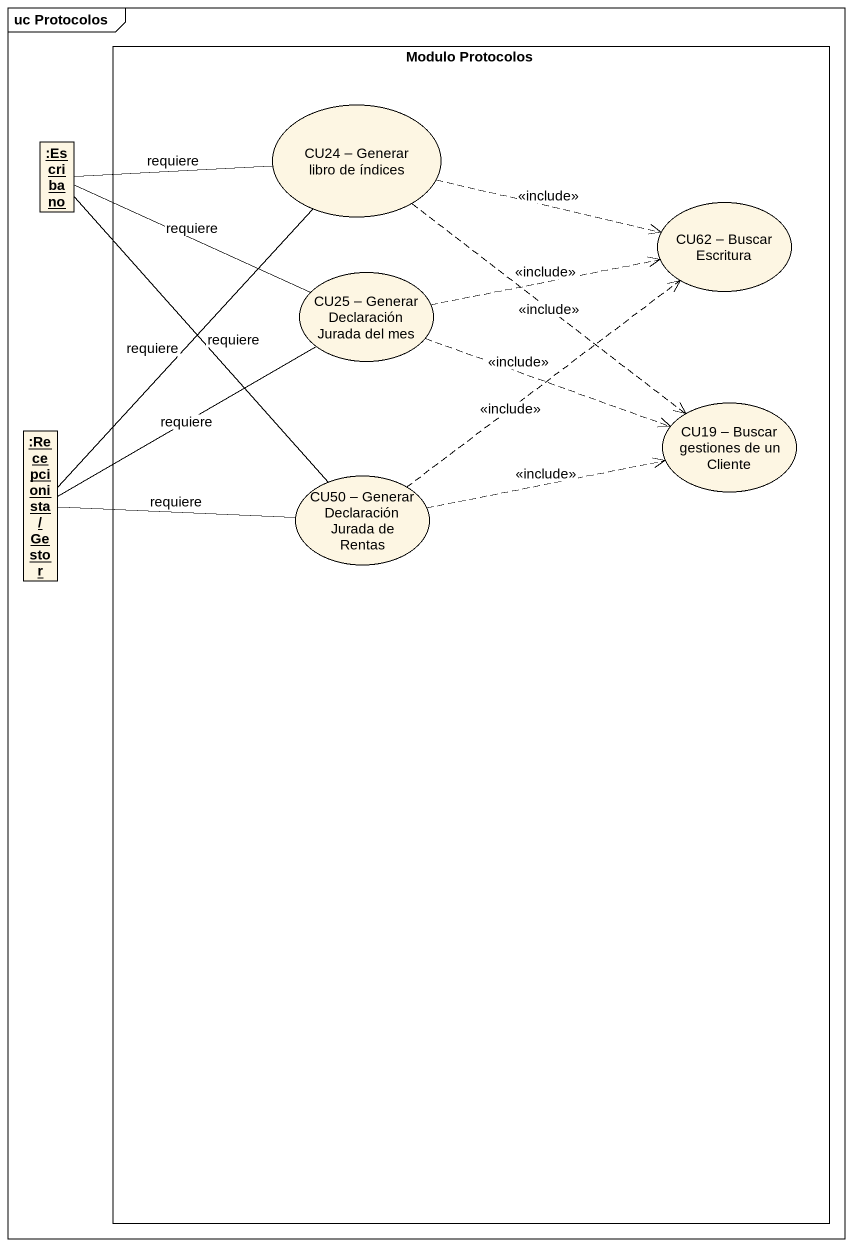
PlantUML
@startuml
mainframe uc Protocolos
allowmixing
hide circle
hide empty members
rectangle "Modulo Protocolos" as Modulo_Protocolos {
  usecase "CU24 – Generar libro de índices" as CU24_Generar_libro_de
  usecase "CU62 – Buscar Escritura" as CU62_Buscar_Escritura
  usecase "CU25 – Generar Declaración Jurada del mes" as CU25_Generar_Declaración
  usecase "CU19 – Buscar gestiones de un Cliente" as CU19_Buscar_gestiones_de_un
  usecase "CU50 – Generar Declaración Jurada de Rentas" as CU50_Generar_Declaración
}
object ":Escribano" as Escribano
object ":Recepcionista / Gestor" as Recepcionista_Gestor
CU24_Generar_libro_de .right.> CU62_Buscar_Escritura : <<include>>
CU24_Generar_libro_de ..> CU19_Buscar_gestiones_de_un : <<include>>
Escribano -right- CU24_Generar_libro_de : requiere
Escribano -right- CU25_Generar_Declaración : requiere
Escribano -- CU50_Generar_Declaración : requiere
CU25_Generar_Declaración .right.> CU62_Buscar_Escritura : <<include>>
CU25_Generar_Declaración .right.> CU19_Buscar_gestiones_de_un : <<include>>
Recepcionista_Gestor -up- CU24_Generar_libro_de : requiere
Recepcionista_Gestor -right- CU25_Generar_Declaración : requiere
Recepcionista_Gestor -right- CU50_Generar_Declaración : requiere
CU50_Generar_Declaración .up.> CU62_Buscar_Escritura : <<include>>
CU50_Generar_Declaración .right.> CU19_Buscar_gestiones_de_un : <<include>>
@enduml
